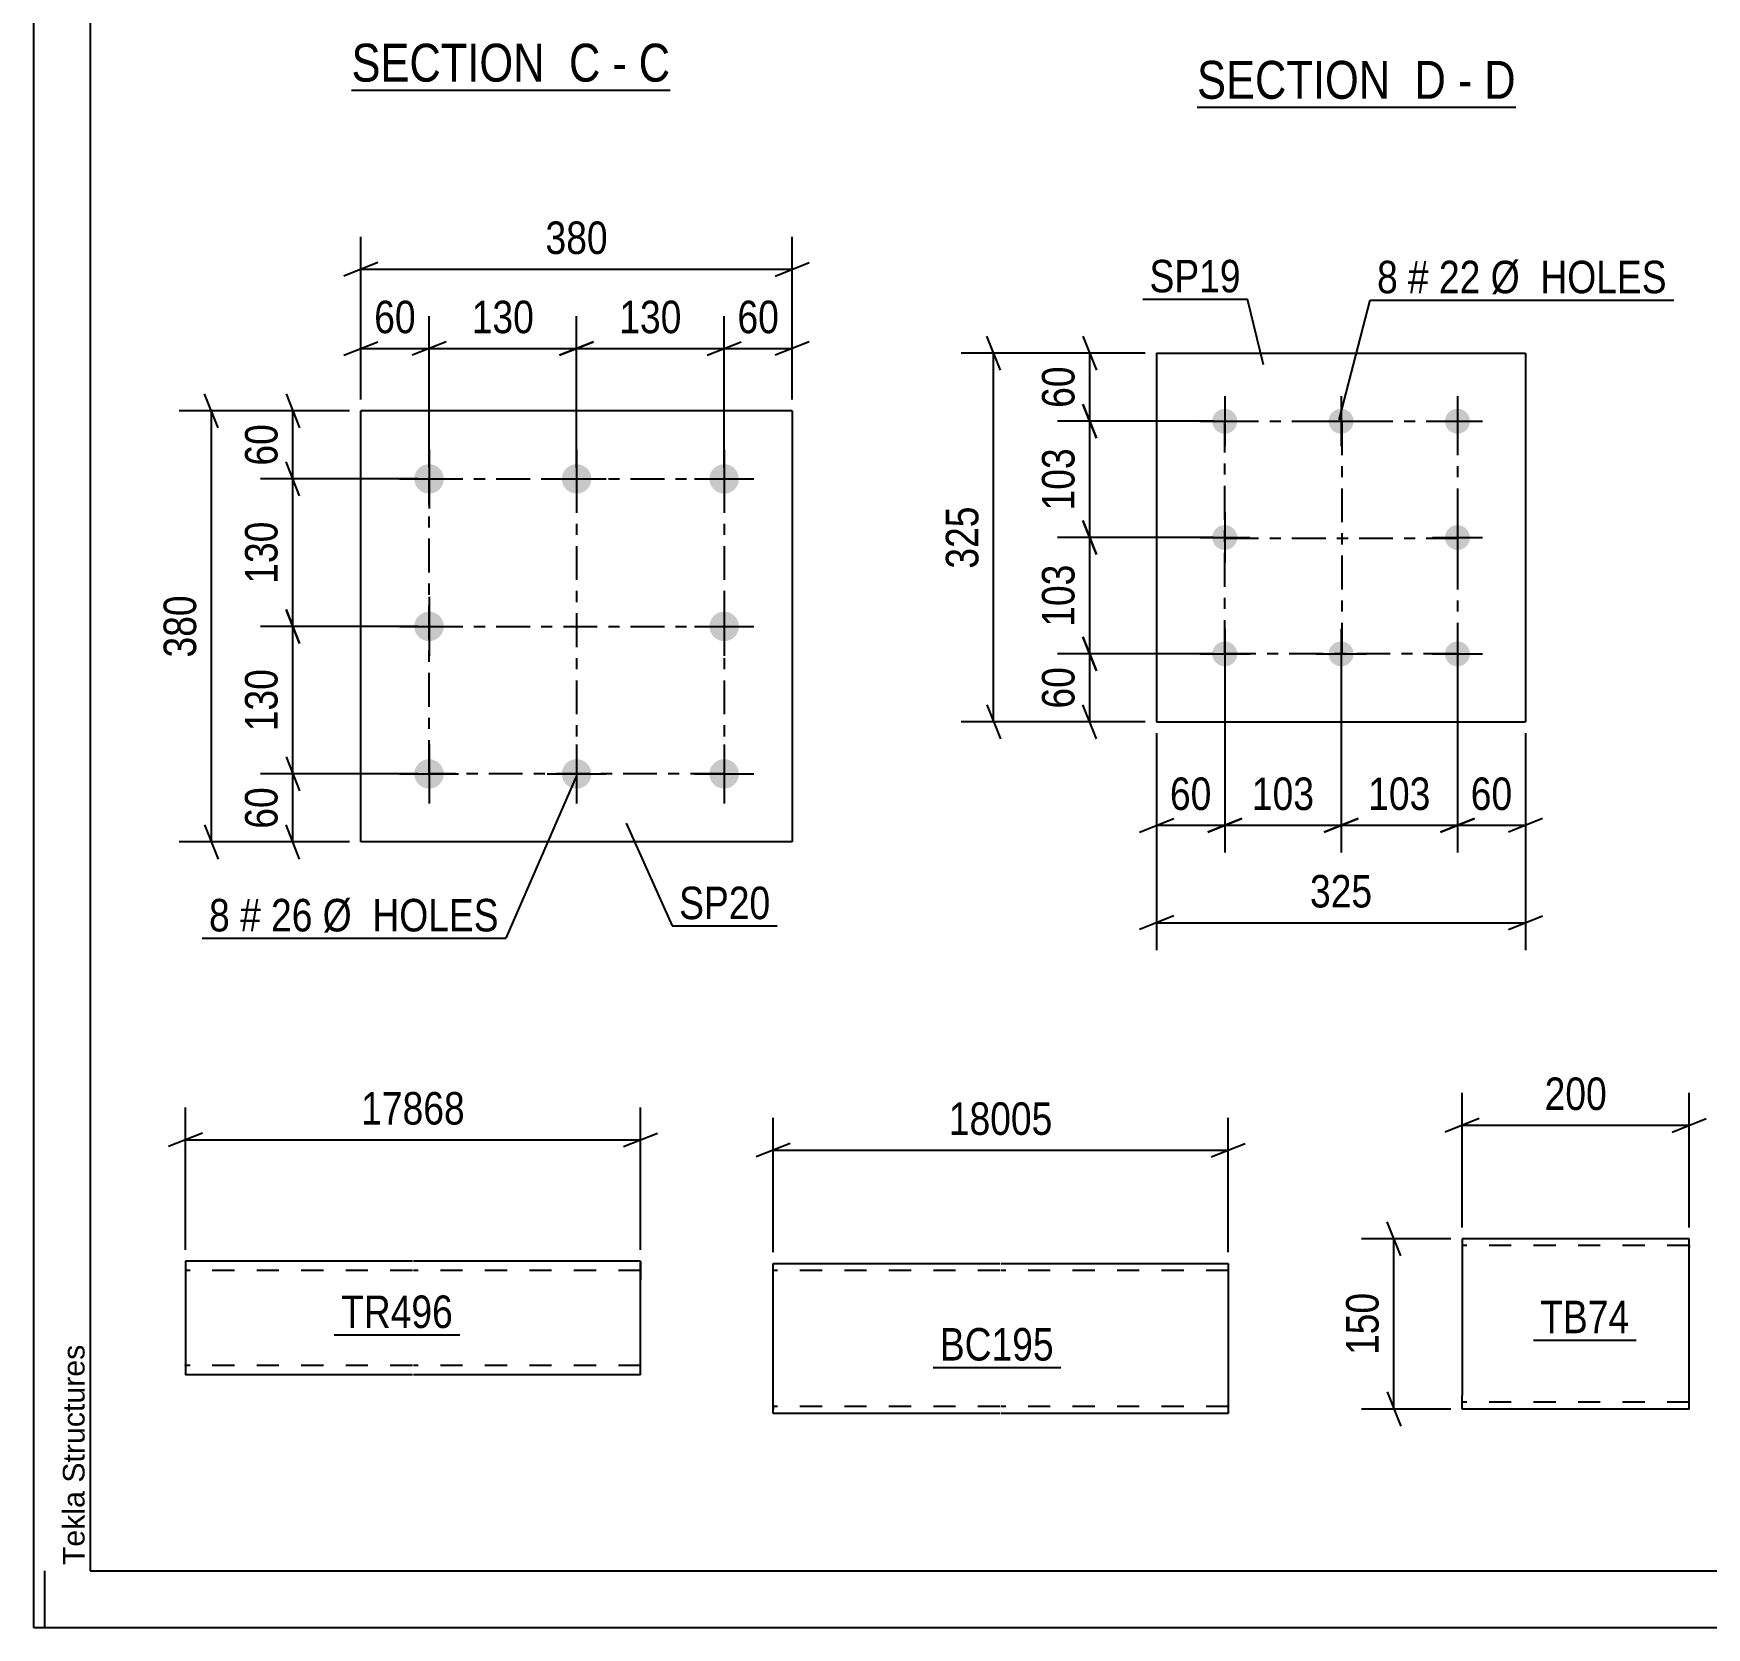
# Model space of a CAD drawing. Header units: millimetres. Extents: x 0 to 841, y 0 to 594.
# Drawn here: x 0 to 147.4, y 0 to 140.5 of the extents above; entities that cross this region are included whole.
import ezdxf

# ---------------------------------------------------------------- set-up
doc = ezdxf.new("R2010")
doc.units = ezdxf.units.MM
doc.linetypes.add('DXK_LINE_DOT2', pattern=[3.9198, 1.9599, -1.9599])
doc.linetypes.add('DXK_LINE_DOT3', pattern=[5.9187, 2.979, -0.9799, 0.9799, -0.9799])
doc.styles.add('Arial', font='ARIAL.TTF', dxfattribs={"height": 0.2})
doc.styles.add('Arial Narrow', font='ARIALN.TTF', dxfattribs={"height": 0.2})

# ---------------------------------------------------------------- blocks, each defined once
blk = doc.blocks.new('Unknown-800831068-1133')
at = {"color": 5, "linetype": 'Continuous'}
for p, q in [((0, 594), (0, 0)), ((5, 589), (5, 5)), ((1, 0), (1, 5)), ((5, 5), (836, 5)), ((0, 0), (841, 0))]:
    blk.add_line(p, q, dxfattribs=at)
at = {"color": 174, "linetype": 'Continuous', "style": 'Arial'}
blk.add_text('Tekla Structures', height=1.9102, rotation=90, dxfattribs=at).set_placement((4.5, 5.5))
blk = doc.blocks.new('Unknown-800831068-13 - 1566')
at = {"color": 6, "linetype": 'Continuous'}
blk.add_line((28.02, 135.49), (56.09, 135.49), dxfattribs=at)
at = {"color": 0, "linetype": 'Continuous'}
for points in [[(46.13, 136.24), (46.13, 139.74), (28.02, 139.74), (28.02, 136.24)], [(49.95, 136.24), (49.95, 139.74), (47.18, 139.74), (47.18, 136.24)], [(52.27, 136.24), (52.27, 139.74), (51, 139.74), (51, 136.24)], [(56.09, 136.24), (56.09, 139.74), (53.32, 139.74), (53.32, 136.24)]]:
    blk.add_wipeout(points, dxfattribs=at)
at = {"color": 7, "linetype": 'Continuous', "style": 'Arial Narrow'}
for s, p in [('SECTION ', (28.02, 136.24)), ('C', (47.18, 136.24)), ('C', (53.32, 136.24)), ('-', (51, 136.24))]:
    blk.add_text(s, height=3.34, dxfattribs=at).set_placement(p)
blk = doc.blocks.new('Unknown-800831068-14 - 12100')
at = {"color": 6, "linetype": 'Continuous'}
blk.add_line((102.51, 133.98), (130.58, 133.98), dxfattribs=at)
at = {"color": 0, "linetype": 'Continuous'}
for points in [[(120.62, 134.73), (120.62, 138.23), (102.51, 138.23), (102.51, 134.73)], [(124.44, 134.73), (124.44, 138.23), (121.67, 138.23), (121.67, 134.73)], [(126.76, 134.73), (126.76, 138.23), (125.49, 138.23), (125.49, 134.73)], [(130.58, 134.73), (130.58, 138.23), (127.81, 138.23), (127.81, 134.73)]]:
    blk.add_wipeout(points, dxfattribs=at)
at = {"color": 7, "linetype": 'Continuous', "style": 'Arial Narrow'}
for s, p in [('SECTION ', (102.51, 134.73)), ('D', (121.67, 134.73)), ('D', (127.81, 134.73)), ('-', (125.49, 134.73))]:
    blk.add_text(s, height=3.34, dxfattribs=at).set_placement(p)
blk = doc.blocks.new('Bolt-800831068-2341 - 2307')
at = {"linetype": 'Continuous'}
for points in [[(104.95, 107.41, -1), (104.95, 105.21, -1)], [(115.2, 107.41, -1), (115.2, 105.21, -1)], [(125.45, 107.41, -1), (125.45, 105.21, -1)], [(104.95, 97.16, -1), (104.95, 94.96, -1)], [(125.45, 97.16, -1), (125.45, 94.96, -1)], [(104.95, 86.91, -1), (104.95, 84.71, -1)], [(115.2, 86.91, -1), (115.2, 84.71, -1)], [(125.45, 86.91, -1), (125.45, 84.71, -1)]]:
    blk.add_hatch(color=1, dxfattribs=at).paths.add_polyline_path(points)
at = {"color": 1, "linetype": 'Continuous'}
for p, q in [((104.95, 108.51), (104.95, 104.11)), ((115.2, 108.51), (115.2, 104.11)), ((125.45, 108.51), (125.45, 104.11)), ((102.75, 106.31), (107.15, 106.31)), ((113, 106.31), (117.4, 106.31)), ((123.25, 106.31), (127.65, 106.31)), ((104.95, 98.26), (104.95, 93.86)), ((125.45, 98.26), (125.45, 93.86)), ((102.75, 96.06), (107.15, 96.06)), ((123.25, 96.06), (127.65, 96.06)), ((104.95, 88.01), (104.95, 83.61)), ((115.2, 88.01), (115.2, 83.61)), ((125.45, 88.01), (125.45, 83.61)), ((102.75, 85.81), (107.15, 85.81)), ((113, 85.81), (117.4, 85.81)), ((123.25, 85.81), (127.65, 85.81))]:
    blk.add_line(p, q, dxfattribs=at)
blk = doc.blocks.new('Part-800831068-2346 - 2307')
at = {"color": 2, "linetype": 'Continuous'}
for p, q in [((98.95, 112.31), (98.95, 79.81)), ((98.95, 112.31), (131.45, 112.31)), ((131.45, 112.31), (131.45, 79.81)), ((98.95, 79.81), (131.45, 79.81))]:
    blk.add_line(p, q, dxfattribs=at)
blk = doc.blocks.new('Part-800831068-2236 - 2222')
at = {"color": 2, "linetype": 'Continuous'}
for p, q in [((145.87, 34.26), (125.87, 34.26)), ((125.87, 34.26), (125.87, 20.46)), ((145.87, 20.46), (145.87, 34.26)), ((125.87, 19.62), (125.87, 20.46)), ((125.87, 19.36), (125.87, 19.62)), ((125.87, 19.26), (125.87, 19.36)), ((145.87, 19.26), (125.87, 19.26)), ((145.87, 19.26), (145.87, 20.46))]:
    blk.add_line(p, q, dxfattribs=at)
at = {"color": 7, "linetype": 'DXK_LINE_DOT2'}
for p, q in [((125.87, 34.17), (125.87, 33.06)), ((145.87, 33.66), (125.87, 33.66)), ((145.87, 33.62), (145.87, 33.66)), ((145.87, 33.66), (145.87, 33.62)), ((145.87, 33.52), (145.87, 33.62)), ((145.87, 33.62), (145.87, 33.52)), ((125.87, 19.91), (125.87, 20.46)), ((125.87, 19.86), (125.87, 19.91)), ((125.87, 19.62), (125.87, 19.91)), ((145.87, 19.86), (125.87, 19.86)), ((145.87, 19.86), (145.87, 19.91))]:
    blk.add_line(p, q, dxfattribs=at)
blk = doc.blocks.new('Part-800831068-2058 - 2042')
at = {"color": 2, "linetype": 'Continuous'}
for p, q in [((28.85, 69.23), (28.85, 107.23)), ((66.85, 107.23), (28.85, 107.23)), ((66.85, 107.23), (66.85, 69.23)), ((66.85, 69.23), (28.85, 69.23))]:
    blk.add_line(p, q, dxfattribs=at)
blk = doc.blocks.new('Bolt-800831068-2119 - 2042')
at = {"linetype": 'Continuous'}
for points in [[(34.85, 102.53, -1), (34.85, 99.93, -1)], [(47.85, 102.53, -1), (47.85, 99.93, -1)], [(60.85, 102.53, -1), (60.85, 99.93, -1)], [(34.85, 89.53, -1), (34.85, 86.93, -1)], [(60.85, 89.53, -1), (60.85, 86.93, -1)], [(34.85, 76.53, -1), (34.85, 73.93, -1)], [(47.85, 76.53, -1), (47.85, 73.93, -1)], [(60.85, 76.53, -1), (60.85, 73.93, -1)]]:
    blk.add_hatch(color=1, dxfattribs=at).paths.add_polyline_path(points)
at = {"color": 1, "linetype": 'Continuous'}
for p, q in [((34.85, 103.83), (34.85, 98.63)), ((47.85, 103.83), (47.85, 98.63)), ((60.85, 103.83), (60.85, 98.63)), ((32.25, 101.23), (37.45, 101.23)), ((45.25, 101.23), (50.45, 101.23)), ((58.25, 101.23), (63.45, 101.23)), ((34.85, 90.83), (34.85, 85.63)), ((60.85, 90.83), (60.85, 85.63)), ((32.25, 88.23), (37.45, 88.23)), ((58.25, 88.23), (63.45, 88.23)), ((34.85, 77.83), (34.85, 72.63)), ((47.85, 77.83), (47.85, 72.63)), ((60.85, 77.83), (60.85, 72.63)), ((32.25, 75.23), (37.45, 75.23)), ((45.25, 75.23), (50.45, 75.23)), ((58.25, 75.23), (63.45, 75.23))]:
    blk.add_line(p, q, dxfattribs=at)
blk = doc.blocks.new('Part-800831068-1805 - 1801')
at = {"color": 2, "linetype": 'Continuous'}
for p, q in [((65.16, 30.87), (65.16, 32.07)), ((65.16, 32.07), (85.16, 32.07)), ((85.26, 32.07), (105.26, 32.07)), ((105.26, 32.07), (105.26, 31.97)), ((105.26, 31.97), (105.26, 30.87)), ((65.16, 19.61), (65.16, 30.87)), ((105.26, 30.87), (105.26, 18.87)), ((65.16, 18.96), (65.16, 19.61)), ((65.16, 18.87), (65.16, 18.96)), ((85.16, 18.87), (65.16, 18.87)), ((105.26, 18.87), (85.26, 18.87))]:
    blk.add_line(p, q, dxfattribs=at)
at = {"color": 7, "linetype": 'DXK_LINE_DOT2'}
for p, q in [((85.16, 31.47), (65.16, 31.47)), ((105.26, 31.47), (85.26, 31.47)), ((105.26, 31.71), (105.26, 30.87)), ((65.16, 19.61), (65.16, 19.22)), ((65.16, 19.47), (65.16, 19.51)), ((85.16, 19.47), (65.16, 19.47)), ((105.26, 19.47), (85.26, 19.47)), ((105.26, 19.51), (105.26, 19.61)), ((105.26, 19.47), (105.26, 19.51)), ((105.26, 19.47), (105.26, 19.51)), ((65.16, 18.87), (65.16, 18.87))]:
    blk.add_line(p, q, dxfattribs=at)
blk = doc.blocks.new('Part-800831068-5006 - 5000')
at = {"color": 2, "linetype": 'Continuous'}
for p, q in [((33.39, 32.28), (13.39, 32.28)), ((13.39, 32.28), (13.39, 22.28)), ((53.49, 32.28), (33.49, 32.28)), ((53.49, 32.28), (53.49, 30.68)), ((53.49, 22.28), (53.49, 30.68)), ((33.39, 22.28), (13.39, 22.28)), ((53.49, 22.28), (33.49, 22.28))]:
    blk.add_line(p, q, dxfattribs=at)
at = {"color": 7, "linetype": 'DXK_LINE_DOT2'}
for p, q in [((33.39, 31.48), (13.39, 31.48)), ((53.49, 31.48), (33.49, 31.48)), ((53.49, 30.68), (53.49, 32.16)), ((13.39, 23.08), (13.39, 23.14)), ((33.39, 23.08), (13.39, 23.08)), ((53.49, 23.08), (33.49, 23.08)), ((53.49, 23.08), (53.49, 23.14))]:
    blk.add_line(p, q, dxfattribs=at)
blk = doc.blocks.new('Rectangle-800831068-2433 - 2307')
at = {"color": 1, "linetype": 'DXK_LINE_DOT3'}
blk.add_lwpolyline([(104.95, 106.31), (125.45, 106.31), (125.45, 85.81), (104.95, 85.81), (104.95, 106.31)], close=True, dxfattribs=at)
blk = doc.blocks.new('Rectangle-800831068-2207 - 2042')
at = {"color": 1, "linetype": 'DXK_LINE_DOT3'}
blk.add_lwpolyline([(34.85, 101.23), (60.85, 101.23), (60.85, 75.23), (34.85, 75.23), (34.85, 101.23)], close=True, dxfattribs=at)
blk = doc.blocks.new('Line-800831068-2419 - 2307')
at = {"color": 1, "linetype": 'DXK_LINE_DOT3'}
blk.add_line((115.25, 106.31), (115.25, 85.81), dxfattribs=at)
blk = doc.blocks.new('Line-800831068-2192 - 2042')
at = {"color": 1, "linetype": 'DXK_LINE_DOT3'}
blk.add_line((47.85, 101.23), (47.85, 75.23), dxfattribs=at)
blk = doc.blocks.new('Line-800831068-2426 - 2307')
at = {"color": 1, "linetype": 'DXK_LINE_DOT3'}
blk.add_line((104.95, 96.01), (125.45, 96.01), dxfattribs=at)
blk = doc.blocks.new('Line-800831068-2200 - 2042')
at = {"color": 1, "linetype": 'DXK_LINE_DOT3'}
blk.add_line((34.85, 88.23), (60.85, 88.23), dxfattribs=at)
blk = doc.blocks.new('StraightDimension-800831068-8187 - 2307')
at = {"color": 7, "linetype": 'Continuous'}
for p, q in [((92.46, 97.56), (93.66, 94.56)), ((103.95, 96.06), (90.21, 96.06)), ((93.06, 85.81), (93.06, 96.06)), ((93.66, 84.31), (92.46, 87.31)), ((103.95, 85.81), (90.21, 85.81))]:
    blk.add_line(p, q, dxfattribs=at)
at = {"color": 0}
blk.add_wipeout([(92.31, 94.28), (88.11, 94.28), (88.11, 87.6), (92.31, 87.6)], dxfattribs=at)
at = {"color": 3, "style": 'Arial Narrow'}
blk.add_text('103', height=2.863, rotation=90.0002, dxfattribs=at).set_placement((91.71, 88.2))
blk = doc.blocks.new('StraightDimension-800831068-2369 - 2307')
at = {"color": 7, "linetype": 'Continuous'}
for p, q in [((125.45, 84.81), (125.45, 68.3)), ((131.45, 78.81), (131.45, 68.3)), ((123.95, 70.1), (126.95, 71.3)), ((132.95, 71.3), (129.95, 70.1)), ((125.45, 70.7), (131.45, 70.7))]:
    blk.add_line(p, q, dxfattribs=at)
at = {"color": 0}
blk.add_wipeout([(130.88, 71.45), (130.88, 75.65), (126.02, 75.65), (126.02, 71.45)], dxfattribs=at)
at = {"color": 3, "style": 'Arial Narrow'}
blk.add_text('60', height=2.863, dxfattribs=at).set_placement((126.62, 72.05))
blk = doc.blocks.new('StraightDimension-800831068-2405 - 2307')
at = {"color": 7, "linetype": 'Continuous'}
for p, q in [((92.46, 113.81), (93.66, 110.81)), ((97.95, 112.31), (90.21, 112.31)), ((93.06, 106.31), (93.06, 112.31)), ((93.66, 104.81), (92.46, 107.81)), ((103.95, 106.31), (90.21, 106.31))]:
    blk.add_line(p, q, dxfattribs=at)
at = {"color": 0}
blk.add_wipeout([(92.31, 111.74), (88.11, 111.74), (88.11, 106.89), (92.31, 106.89)], dxfattribs=at)
at = {"color": 3, "style": 'Arial Narrow'}
blk.add_text('60', height=2.863, rotation=90.0002, dxfattribs=at).set_placement((91.71, 107.49))
blk = doc.blocks.new('StraightDimension-800831068-2348 - 2307')
at = {"color": 7, "linetype": 'Continuous'}
for p, q in [((85.19, 110.81), (83.99, 113.81)), ((97.95, 112.31), (81.74, 112.31)), ((84.59, 79.81), (84.59, 112.31)), ((83.99, 81.31), (85.19, 78.31)), ((97.95, 79.81), (81.74, 79.81))]:
    blk.add_line(p, q, dxfattribs=at)
at = {"color": 0}
blk.add_wipeout([(83.84, 99.41), (79.64, 99.41), (79.64, 92.72), (83.84, 92.72)], dxfattribs=at)
at = {"color": 3, "style": 'Arial Narrow'}
blk.add_text('325', height=2.863, rotation=90.0002, dxfattribs=at).set_placement((83.24, 93.32))
blk = doc.blocks.new('StraightDimension-800831068-8165 - 2307')
at = {"color": 7, "linetype": 'Continuous'}
for p, q in [((104.95, 84.81), (104.95, 68.3)), ((115.2, 84.81), (115.2, 68.3)), ((103.45, 70.1), (106.45, 71.3)), ((116.7, 71.3), (113.7, 70.1)), ((104.95, 70.7), (115.2, 70.7))]:
    blk.add_line(p, q, dxfattribs=at)
at = {"color": 0}
blk.add_wipeout([(113.42, 71.45), (113.42, 75.65), (106.74, 75.65), (106.74, 71.45)], dxfattribs=at)
at = {"color": 3, "style": 'Arial Narrow'}
blk.add_text('103', height=2.863, dxfattribs=at).set_placement((107.34, 72.05))
blk = doc.blocks.new('StraightDimension-800831068-2359 - 2307')
at = {"color": 7, "linetype": 'Continuous'}
for p, q in [((104.95, 84.81), (104.95, 68.3)), ((98.95, 78.81), (98.95, 68.3)), ((97.45, 70.1), (100.45, 71.3)), ((106.45, 71.3), (103.45, 70.1)), ((98.95, 70.7), (104.95, 70.7))]:
    blk.add_line(p, q, dxfattribs=at)
at = {"color": 0}
blk.add_wipeout([(104.38, 71.45), (104.38, 75.65), (99.52, 75.65), (99.52, 71.45)], dxfattribs=at)
at = {"color": 3, "style": 'Arial Narrow'}
blk.add_text('60', height=2.863, dxfattribs=at).set_placement((100.12, 72.05))
blk = doc.blocks.new('StraightDimension-800831068-2384 - 2307')
at = {"color": 7, "linetype": 'Continuous'}
for p, q in [((98.95, 78.81), (98.95, 59.71)), ((131.45, 78.81), (131.45, 59.71)), ((100.45, 62.71), (97.45, 61.51)), ((98.95, 62.11), (131.45, 62.11)), ((129.95, 61.51), (132.95, 62.71))]:
    blk.add_line(p, q, dxfattribs=at)
at = {"color": 0}
blk.add_wipeout([(118.54, 62.86), (118.54, 67.06), (111.86, 67.06), (111.86, 62.86)], dxfattribs=at)
at = {"color": 3, "style": 'Arial Narrow'}
blk.add_text('325', height=2.863, dxfattribs=at).set_placement((112.46, 63.46))
blk = doc.blocks.new('StraightDimension-800831068-2395 - 2307')
at = {"color": 7, "linetype": 'Continuous'}
for p, q in [((92.46, 87.31), (93.66, 84.31)), ((103.95, 85.81), (90.21, 85.81)), ((93.06, 79.81), (93.06, 85.81)), ((93.66, 78.31), (92.46, 81.31)), ((97.95, 79.81), (90.21, 79.81))]:
    blk.add_line(p, q, dxfattribs=at)
at = {"color": 0}
blk.add_wipeout([(92.31, 85.24), (88.11, 85.24), (88.11, 80.39), (92.31, 80.39)], dxfattribs=at)
at = {"color": 3, "style": 'Arial Narrow'}
blk.add_text('60', height=2.863, rotation=90.0002, dxfattribs=at).set_placement((91.71, 80.99))
blk = doc.blocks.new('StraightDimension-800831068-8167 - 2307')
at = {"color": 7, "linetype": 'Continuous'}
for p, q in [((115.2, 84.81), (115.2, 68.3)), ((125.45, 84.81), (125.45, 68.3)), ((113.7, 70.1), (116.7, 71.3)), ((126.95, 71.3), (123.95, 70.1)), ((115.2, 70.7), (125.45, 70.7))]:
    blk.add_line(p, q, dxfattribs=at)
at = {"color": 0}
blk.add_wipeout([(123.67, 71.45), (123.67, 75.65), (116.99, 75.65), (116.99, 71.45)], dxfattribs=at)
at = {"color": 3, "style": 'Arial Narrow'}
blk.add_text('103', height=2.863, dxfattribs=at).set_placement((117.59, 72.05))
blk = doc.blocks.new('StraightDimension-800831068-8189 - 2307')
at = {"color": 7, "linetype": 'Continuous'}
for p, q in [((92.46, 107.81), (93.66, 104.81)), ((103.95, 106.31), (90.21, 106.31)), ((93.06, 96.06), (93.06, 106.31)), ((93.66, 94.56), (92.46, 97.56)), ((103.95, 96.06), (90.21, 96.06))]:
    blk.add_line(p, q, dxfattribs=at)
at = {"color": 0}
blk.add_wipeout([(92.31, 104.53), (88.11, 104.53), (88.11, 97.85), (92.31, 97.85)], dxfattribs=at)
at = {"color": 3, "style": 'Arial Narrow'}
blk.add_text('103', height=2.863, rotation=90.0002, dxfattribs=at).set_placement((91.71, 98.45))
blk = doc.blocks.new('StraightDimension-800831068-2250 - 2222')
at = {"color": 7, "linetype": 'Continuous'}
for p, q in [((120.45, 32.76), (119.25, 35.76)), ((124.87, 34.26), (117, 34.26)), ((119.85, 19.26), (119.85, 34.26)), ((119.25, 20.76), (120.45, 17.76)), ((124.87, 19.26), (117, 19.26))]:
    blk.add_line(p, q, dxfattribs=at)
at = {"color": 0}
blk.add_wipeout([(119.1, 30.11), (114.9, 30.11), (114.9, 23.42), (119.1, 23.42)], dxfattribs=at)
at = {"color": 3, "style": 'Arial Narrow'}
blk.add_text('150', height=2.863, rotation=90.0002, dxfattribs=at).set_placement((118.5, 24.02))
blk = doc.blocks.new('StraightDimension-800831068-2239 - 2222')
at = {"color": 7, "linetype": 'Continuous'}
for p, q in [((125.87, 35.26), (125.87, 47.11)), ((145.87, 35.26), (145.87, 47.11)), ((127.37, 44.86), (124.37, 43.66)), ((125.87, 44.26), (145.87, 44.26)), ((144.37, 43.66), (147.37, 44.86))]:
    blk.add_line(p, q, dxfattribs=at)
at = {"color": 0}
blk.add_wipeout([(139.21, 45.01), (139.21, 49.21), (132.53, 49.21), (132.53, 45.01)], dxfattribs=at)
at = {"color": 3, "style": 'Arial Narrow'}
blk.add_text('200', height=2.863, dxfattribs=at).set_placement((133.13, 45.61))
blk = doc.blocks.new('StraightDimension-800831068-8107 - 2042')
at = {"color": 7, "linetype": 'Continuous'}
for p, q in [((47.85, 102.23), (47.85, 115.57)), ((60.85, 102.23), (60.85, 115.57)), ((49.35, 113.32), (46.35, 112.12)), ((47.85, 112.72), (60.85, 112.72)), ((59.35, 112.12), (62.35, 113.32))]:
    blk.add_line(p, q, dxfattribs=at)
at = {"color": 0}
blk.add_wipeout([(57.69, 113.47), (57.69, 117.67), (51.01, 117.67), (51.01, 113.47)], dxfattribs=at)
at = {"color": 3, "style": 'Arial Narrow'}
blk.add_text('130', height=2.863, dxfattribs=at).set_placement((51.61, 114.07))
blk = doc.blocks.new('StraightDimension-800831068-2182 - 2042')
at = {"color": 7, "linetype": 'Continuous'}
for p, q in [((28.85, 108.23), (28.85, 122.55)), ((66.85, 108.23), (66.85, 122.55)), ((30.35, 120.3), (27.35, 119.1)), ((28.85, 119.7), (66.85, 119.7)), ((65.35, 119.1), (68.35, 120.3))]:
    blk.add_line(p, q, dxfattribs=at)
at = {"color": 0}
blk.add_wipeout([(51.19, 120.45), (51.19, 124.65), (44.51, 124.65), (44.51, 120.45)], dxfattribs=at)
at = {"color": 3, "style": 'Arial Narrow'}
blk.add_text('380', height=2.863, dxfattribs=at).set_placement((45.11, 121.05))
blk = doc.blocks.new('StraightDimension-800831068-2121 - 2042')
at = {"color": 7, "linetype": 'Continuous'}
for p, q in [((22.25, 108.73), (23.45, 105.73)), ((27.85, 107.23), (20, 107.23)), ((22.85, 101.23), (22.85, 107.23)), ((23.45, 99.73), (22.25, 102.73)), ((33.85, 101.23), (20, 101.23))]:
    blk.add_line(p, q, dxfattribs=at)
at = {"color": 0}
blk.add_wipeout([(22.1, 106.66), (17.9, 106.66), (17.9, 101.8), (22.1, 101.8)], dxfattribs=at)
at = {"color": 3, "style": 'Arial Narrow'}
blk.add_text('60', height=2.863, rotation=90.0002, dxfattribs=at).set_placement((21.5, 102.4))
blk = doc.blocks.new('StraightDimension-800831068-2131 - 2042')
at = {"color": 7, "linetype": 'Continuous'}
for p, q in [((22.25, 76.73), (23.45, 73.73)), ((33.85, 75.23), (20, 75.23)), ((22.85, 69.23), (22.85, 75.23)), ((23.45, 67.73), (22.25, 70.73)), ((27.85, 69.23), (20, 69.23))]:
    blk.add_line(p, q, dxfattribs=at)
at = {"color": 0}
blk.add_wipeout([(22.1, 74.66), (17.9, 74.66), (17.9, 69.8), (22.1, 69.8)], dxfattribs=at)
at = {"color": 3, "style": 'Arial Narrow'}
blk.add_text('60', height=2.863, rotation=90.0002, dxfattribs=at).set_placement((21.5, 70.4))
blk = doc.blocks.new('StraightDimension-800831068-2146 - 2042')
at = {"color": 7, "linetype": 'Continuous'}
for p, q in [((16.28, 105.73), (15.08, 108.73)), ((27.85, 107.23), (12.83, 107.23)), ((15.68, 69.23), (15.68, 107.23)), ((15.08, 70.73), (16.28, 67.73)), ((27.85, 69.23), (12.83, 69.23))]:
    blk.add_line(p, q, dxfattribs=at)
at = {"color": 0}
blk.add_wipeout([(14.93, 91.57), (10.73, 91.57), (10.73, 84.89), (14.93, 84.89)], dxfattribs=at)
at = {"color": 3, "style": 'Arial Narrow'}
blk.add_text('380', height=2.863, rotation=90.0002, dxfattribs=at).set_placement((14.33, 85.49))
blk = doc.blocks.new('StraightDimension-800831068-2157 - 2042')
at = {"color": 7, "linetype": 'Continuous'}
for p, q in [((60.85, 102.23), (60.85, 115.57)), ((66.85, 108.23), (66.85, 115.57)), ((59.35, 112.12), (62.35, 113.32)), ((60.85, 112.72), (66.85, 112.72)), ((68.35, 113.32), (65.35, 112.12))]:
    blk.add_line(p, q, dxfattribs=at)
at = {"color": 0}
blk.add_wipeout([(66.28, 113.47), (66.28, 117.67), (61.42, 117.67), (61.42, 113.47)], dxfattribs=at)
at = {"color": 3, "style": 'Arial Narrow'}
blk.add_text('60', height=2.863, dxfattribs=at).set_placement((62.02, 114.07))
blk = doc.blocks.new('StraightDimension-800831068-2167 - 2042')
at = {"color": 7, "linetype": 'Continuous'}
for p, q in [((28.85, 108.23), (28.85, 115.57)), ((34.85, 102.23), (34.85, 115.57)), ((27.35, 112.12), (30.35, 113.32)), ((28.85, 112.72), (34.85, 112.72)), ((36.35, 113.32), (33.35, 112.12))]:
    blk.add_line(p, q, dxfattribs=at)
at = {"color": 0}
blk.add_wipeout([(34.28, 113.47), (34.28, 117.67), (29.42, 117.67), (29.42, 113.47)], dxfattribs=at)
at = {"color": 3, "style": 'Arial Narrow'}
blk.add_text('60', height=2.863, dxfattribs=at).set_placement((30.02, 114.07))
blk = doc.blocks.new('StraightDimension-800831068-8083 - 2042')
at = {"color": 7, "linetype": 'Continuous'}
for p, q in [((23.45, 86.73), (22.25, 89.73)), ((33.85, 88.23), (20, 88.23)), ((22.85, 75.23), (22.85, 88.23)), ((22.25, 76.73), (23.45, 73.73)), ((33.85, 75.23), (20, 75.23))]:
    blk.add_line(p, q, dxfattribs=at)
at = {"color": 0}
blk.add_wipeout([(22.1, 85.07), (17.9, 85.07), (17.9, 78.39), (22.1, 78.39)], dxfattribs=at)
at = {"color": 3, "style": 'Arial Narrow'}
blk.add_text('130', height=2.863, rotation=90.0002, dxfattribs=at).set_placement((21.5, 78.99))
blk = doc.blocks.new('StraightDimension-800831068-8085 - 2042')
at = {"color": 7, "linetype": 'Continuous'}
for p, q in [((23.45, 99.73), (22.25, 102.73)), ((33.85, 101.23), (20, 101.23)), ((22.85, 88.23), (22.85, 101.23)), ((22.25, 89.73), (23.45, 86.73)), ((33.85, 88.23), (20, 88.23))]:
    blk.add_line(p, q, dxfattribs=at)
at = {"color": 0}
blk.add_wipeout([(22.1, 98.07), (17.9, 98.07), (17.9, 91.39), (22.1, 91.39)], dxfattribs=at)
at = {"color": 3, "style": 'Arial Narrow'}
blk.add_text('130', height=2.863, rotation=90.0002, dxfattribs=at).set_placement((21.5, 91.99))
blk = doc.blocks.new('StraightDimension-800831068-8105 - 2042')
at = {"color": 7, "linetype": 'Continuous'}
for p, q in [((34.85, 102.23), (34.85, 115.57)), ((47.85, 102.23), (47.85, 115.57)), ((36.35, 113.32), (33.35, 112.12)), ((34.85, 112.72), (47.85, 112.72)), ((46.35, 112.12), (49.35, 113.32))]:
    blk.add_line(p, q, dxfattribs=at)
at = {"color": 0}
blk.add_wipeout([(44.69, 113.47), (44.69, 117.67), (38.01, 117.67), (38.01, 113.47)], dxfattribs=at)
at = {"color": 3, "style": 'Arial Narrow'}
blk.add_text('130', height=2.863, dxfattribs=at).set_placement((38.61, 114.07))
blk = doc.blocks.new('StraightDimension-800831068-1885 - 1801')
at = {"color": 7, "linetype": 'Continuous'}
for p, q in [((65.16, 33.07), (65.16, 44.92)), ((105.26, 33.07), (105.26, 44.92)), ((66.66, 42.67), (63.66, 41.47)), ((65.16, 42.07), (105.26, 42.07)), ((103.76, 41.47), (106.76, 42.67))]:
    blk.add_line(p, q, dxfattribs=at)
at = {"color": 0}
blk.add_wipeout([(90.38, 42.82), (90.38, 47.02), (80.04, 47.02), (80.04, 42.82)], dxfattribs=at)
at = {"color": 3, "style": 'Arial Narrow'}
blk.add_text('18005', height=2.863, dxfattribs=at).set_placement((80.64, 43.42))
blk = doc.blocks.new('StraightDimension-800831068-5011 - 5000')
at = {"color": 7, "linetype": 'Continuous'}
for p, q in [((13.39, 33.28), (13.39, 45.83)), ((53.49, 33.28), (53.49, 45.83)), ((14.89, 43.58), (11.89, 42.38)), ((13.39, 42.98), (53.49, 42.98)), ((51.99, 42.38), (54.99, 43.58))]:
    blk.add_line(p, q, dxfattribs=at)
at = {"color": 0}
blk.add_wipeout([(38.61, 43.73), (38.61, 47.93), (28.27, 47.93), (28.27, 43.73)], dxfattribs=at)
at = {"color": 3, "style": 'Arial Narrow'}
blk.add_text('17868', height=2.863, dxfattribs=at).set_placement((28.87, 44.33))
blk = doc.blocks.new('Mark-800831068-2337 - 2307')
at = {"color": 0}
for points in [[(120.19, 117.59), (120.19, 120.59), (118.37, 120.59), (118.37, 117.59)], [(122.92, 117.59), (122.92, 120.59), (121.09, 120.59), (121.09, 117.59)], [(127.48, 117.59), (127.48, 120.59), (123.82, 120.59), (123.82, 117.59)], [(143.91, 117.59), (143.91, 120.59), (128.38, 120.59), (128.38, 117.59)]]:
    blk.add_wipeout(points, dxfattribs=at)
for points in [[(120.19, 117.59), (120.19, 120.59), (118.37, 120.59), (118.37, 117.59)], [(122.92, 117.59), (122.92, 120.59), (121.09, 120.59), (121.09, 117.59)], [(127.48, 117.59), (127.48, 120.59), (123.82, 120.59), (123.82, 117.59)], [(143.91, 117.59), (143.91, 120.59), (128.38, 120.59), (128.38, 117.59)]]:
    blk.add_wipeout(points, dxfattribs=at)
at = {"color": 7, "linetype": 'Continuous'}
for p, q in [((115.02, 106.43), (117.77, 116.99)), ((117.77, 116.99), (144.51, 116.99))]:
    blk.add_line(p, q, dxfattribs=at)
at = {"color": 3, "style": 'Arial Narrow'}
for s, height, p in [('8', 2.86, (118.37, 117.59)), ('#', 2.86, (121.09, 117.59)), ('22', 2.863, (123.82, 117.59)), ('Ø  HOLES', 2.863, (128.38, 117.59))]:
    blk.add_text(s, height=height, dxfattribs=at).set_placement(p)
blk = doc.blocks.new('Mark-800831068-2342 - 2307')
at = {"color": 0}
blk.add_wipeout([(106.36, 117.67), (106.36, 120.67), (98.32, 120.67), (98.32, 117.67)], dxfattribs=at)
blk.add_wipeout([(106.36, 117.67), (106.36, 120.67), (98.32, 120.67), (98.32, 117.67)], dxfattribs=at)
at = {"color": 30, "linetype": 'Continuous'}
for p in [(97.72, 117.07), (108.35, 111.27)]:
    blk.add_line(p, (106.96, 117.07), dxfattribs=at)
at = {"color": 3, "style": 'Arial Narrow'}
blk.add_text('SP19', height=2.863, dxfattribs=at).set_placement((98.32, 117.67))
blk = doc.blocks.new('Mark-800831068-2234 - 2222')
at = {"color": 0}
blk.add_wipeout([(140.59, 25.94), (140.59, 28.94), (132.74, 28.94), (132.74, 25.94)], dxfattribs=at)
blk.add_wipeout([(140.59, 25.94), (140.59, 28.94), (132.74, 28.94), (132.74, 25.94)], dxfattribs=at)
at = {"color": 30, "linetype": 'Continuous'}
blk.add_line((132.14, 25.34), (141.19, 25.34), dxfattribs=at)
at = {"color": 3, "style": 'Arial Narrow'}
blk.add_text('TB74', height=2.863, dxfattribs=at).set_placement((132.74, 25.94))
blk = doc.blocks.new('Mark-800831068-2054 - 2042')
at = {"color": 0}
blk.add_wipeout([(64.92, 62.43), (64.92, 65.43), (56.88, 65.43), (56.88, 62.43)], dxfattribs=at)
blk.add_wipeout([(64.92, 62.43), (64.92, 65.43), (56.88, 65.43), (56.88, 62.43)], dxfattribs=at)
at = {"color": 30, "linetype": 'Continuous'}
for p, q in [((52.21, 70.89), (56.28, 61.83)), ((56.28, 61.83), (65.52, 61.83))]:
    blk.add_line(p, q, dxfattribs=at)
at = {"color": 3, "style": 'Arial Narrow'}
blk.add_text('SP20', height=2.863, dxfattribs=at).set_placement((56.88, 62.43))
blk = doc.blocks.new('Mark-800831068-2115 - 2042')
at = {"color": 0}
for points in [[(17.3, 61.35), (17.3, 64.35), (15.47, 64.35), (15.47, 61.35)], [(20.03, 61.35), (20.03, 64.35), (18.2, 64.35), (18.2, 61.35)], [(24.58, 61.35), (24.58, 64.35), (20.93, 64.35), (20.93, 61.35)], [(41.01, 61.35), (41.01, 64.35), (25.48, 64.35), (25.48, 61.35)]]:
    blk.add_wipeout(points, dxfattribs=at)
for points in [[(17.3, 61.35), (17.3, 64.35), (15.47, 64.35), (15.47, 61.35)], [(20.03, 61.35), (20.03, 64.35), (18.2, 64.35), (18.2, 61.35)], [(24.58, 61.35), (24.58, 64.35), (20.93, 64.35), (20.93, 61.35)], [(41.01, 61.35), (41.01, 64.35), (25.48, 64.35), (25.48, 61.35)]]:
    blk.add_wipeout(points, dxfattribs=at)
at = {"color": 7, "linetype": 'Continuous'}
for p in [(47.8, 75), (14.87, 60.75)]:
    blk.add_line(p, (41.61, 60.75), dxfattribs=at)
at = {"color": 3, "style": 'Arial Narrow'}
for s, height, p in [('8', 2.86, (15.47, 61.35)), ('#', 2.86, (18.2, 61.35)), ('26', 2.863, (20.93, 61.35)), ('Ø  HOLES', 2.863, (25.48, 61.35))]:
    blk.add_text(s, height=height, dxfattribs=at).set_placement(p)
blk = doc.blocks.new('Mark-800831068-1803 - 1801')
at = {"color": 0}
blk.add_wipeout([(89.9, 23.53), (89.9, 26.53), (79.85, 26.53), (79.85, 23.53)], dxfattribs=at)
blk.add_wipeout([(89.9, 23.53), (89.9, 26.53), (79.85, 26.53), (79.85, 23.53)], dxfattribs=at)
at = {"color": 30, "linetype": 'Continuous'}
blk.add_line((79.25, 22.93), (90.5, 22.93), dxfattribs=at)
at = {"color": 3, "style": 'Arial Narrow'}
blk.add_text('BC195', height=2.863, dxfattribs=at).set_placement((79.85, 23.53))
blk = doc.blocks.new('Mark-800831068-5002 - 5000')
at = {"color": 0}
blk.add_wipeout([(36.96, 26.4), (36.96, 29.4), (27.1, 29.4), (27.1, 26.4)], dxfattribs=at)
blk.add_wipeout([(36.96, 26.4), (36.96, 29.4), (27.1, 29.4), (27.1, 26.4)], dxfattribs=at)
at = {"color": 30, "linetype": 'Continuous'}
blk.add_line((26.5, 25.8), (37.56, 25.8), dxfattribs=at)
at = {"color": 3, "style": 'Arial Narrow'}
blk.add_text('TR496', height=2.863, dxfattribs=at).set_placement((27.1, 26.4))

msp = doc.modelspace()

# ---------------------------------------------------------------- block references
for name in ['Unknown-800831068-1133', 'Part-800831068-2346 - 2307', 'Bolt-800831068-2341 - 2307', 'Part-800831068-2058 - 2042', 'Rectangle-800831068-2433 - 2307', 'Line-800831068-2419 - 2307', 'Bolt-800831068-2119 - 2042', 'Rectangle-800831068-2207 - 2042', 'Line-800831068-2192 - 2042', 'Line-800831068-2426 - 2307', 'Line-800831068-2200 - 2042', 'Part-800831068-2236 - 2222', 'Part-800831068-5006 - 5000', 'Part-800831068-1805 - 1801']:
    msp.add_blockref(name, (0, 0))

# ---------------------------------------------------------------- next in the draw order: block references
for name in ['Unknown-800831068-13 - 1566', 'Unknown-800831068-14 - 12100', 'Mark-800831068-2337 - 2307', 'StraightDimension-800831068-8107 - 2042', 'StraightDimension-800831068-2405 - 2307', 'StraightDimension-800831068-8187 - 2307', 'StraightDimension-800831068-2369 - 2307', 'StraightDimension-800831068-2131 - 2042', 'Mark-800831068-2054 - 2042', 'StraightDimension-800831068-5011 - 5000', 'StraightDimension-800831068-1885 - 1801', 'StraightDimension-800831068-2250 - 2222', 'Mark-800831068-5002 - 5000', 'Mark-800831068-2234 - 2222', 'Mark-800831068-1803 - 1801']:
    msp.add_blockref(name, (0, 0))

# ---------------------------------------------------------------- next in the draw order: block references
for name in ['StraightDimension-800831068-2182 - 2042', 'StraightDimension-800831068-2348 - 2307', 'StraightDimension-800831068-8165 - 2307', 'StraightDimension-800831068-2239 - 2222']:
    msp.add_blockref(name, (0, 0))

# ---------------------------------------------------------------- next in the draw order: block references
for name in ['Mark-800831068-2342 - 2307', 'StraightDimension-800831068-2157 - 2042', 'StraightDimension-800831068-2121 - 2042', 'StraightDimension-800831068-8189 - 2307', 'StraightDimension-800831068-2359 - 2307']:
    msp.add_blockref(name, (0, 0))

# ---------------------------------------------------------------- next in the draw order: block references
for name in ['StraightDimension-800831068-2146 - 2042', 'StraightDimension-800831068-2384 - 2307']:
    msp.add_blockref(name, (0, 0))

# ---------------------------------------------------------------- next in the draw order: block references
for name in ['StraightDimension-800831068-2167 - 2042', 'StraightDimension-800831068-8083 - 2042', 'StraightDimension-800831068-2395 - 2307', 'StraightDimension-800831068-8167 - 2307']:
    msp.add_blockref(name, (0, 0))

# ---------------------------------------------------------------- next in the draw order: block references
for name in ['StraightDimension-800831068-8085 - 2042', 'Mark-800831068-2115 - 2042']:
    msp.add_blockref(name, (0, 0))

# ---------------------------------------------------------------- next in the draw order: block references
msp.add_blockref('StraightDimension-800831068-8105 - 2042', (0, 0))

doc.saveas('drawing.dxf')
